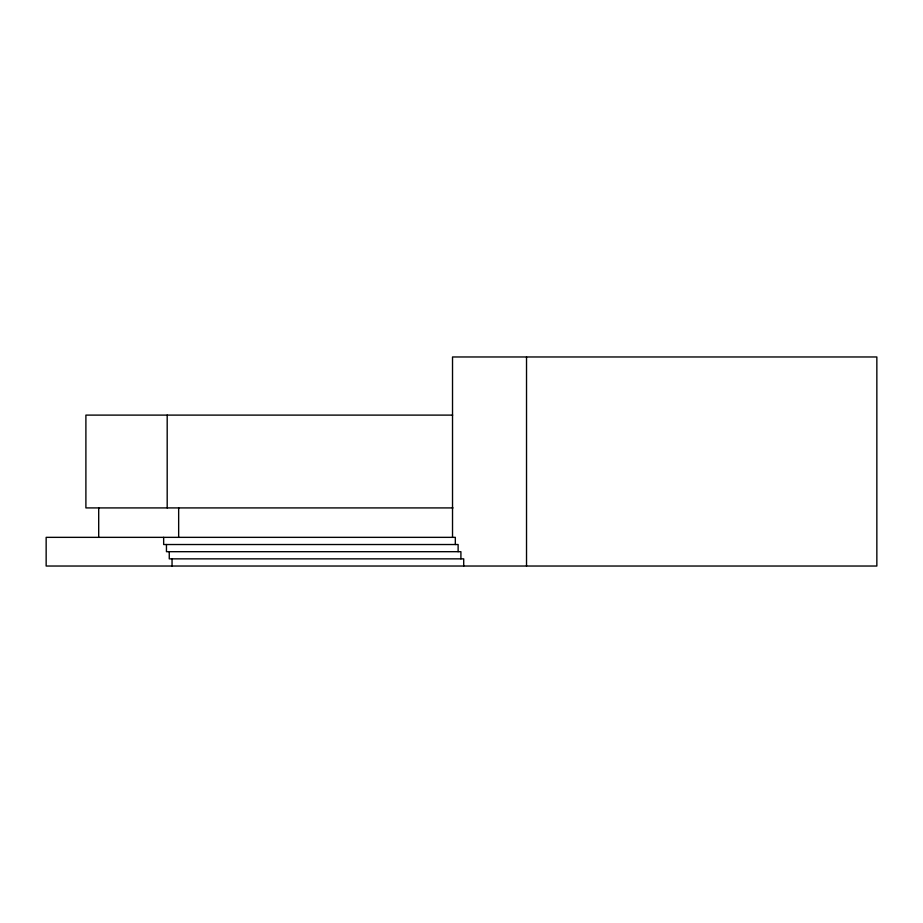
<?xml version="1.0" encoding="UTF-8"?>
<svg xmlns="http://www.w3.org/2000/svg" width="923" height="923" viewBox="0 0 923 923"><rect width="100%" height="100%" fill="white"/><g stroke="black" fill="none" stroke-linecap="round" stroke-linejoin="round"><path stroke-width="1.38" d="M452.639 415.108L85.897 415.108L85.897 507.915L453.031 507.915M526.525 356.97L526.525 566.03M463.715 566.03L463.715 558.853L169.255 558.853L169.255 551.689M460.912 558.853L460.912 551.689L166.452 551.689L166.452 544.524M458.12 551.689L458.12 544.524L163.659 544.524L163.659 537.348M455.327 544.524L455.327 537.348L46.15 537.348L46.15 566.03L876.85 566.03L876.85 356.97L452.524 356.97L452.524 537.348M178.658 507.915L178.658 537.348M172.047 558.853L172.047 566.03M167.19 415.108L167.19 507.915M98.703 507.915L98.703 537.348"/></g></svg>
